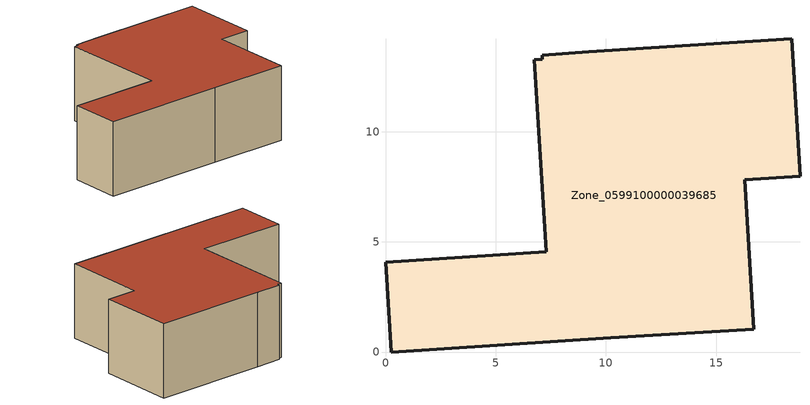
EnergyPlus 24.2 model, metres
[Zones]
Zone_0599100000039685
 floor ground (C_G): 7.1,13.47 9.23,13.62 18.43,14.21 18.81,7.97 16.3,7.82 16.71,1.03 10.22,0.64 0.26,0 0,4.08 7.3,4.56 6.76,13.27 7.11,13.29 z0
 wall outside (C_F): 18.81,7.97 18.43,14.21 9.23,13.62 7.1,13.47 7.11,13.29 6.76,13.27 7.3,4.56 0,4.08 0.26,0 10.22,0.64 16.71,1.03 16.3,7.82 18.81,7.97 z0:5.96
 roof outside (C_R): 9.23,13.62 7.1,13.47 7.11,13.29 6.76,13.27 7.3,4.56 0,4.08 0.26,0 10.22,0.64 16.71,1.03 16.3,7.82 18.81,7.97 18.43,14.21 z5.96
[BUILDING]
Pand.0599100000039685: North Axis=0; Terrain=City; Loads Convergence Tolerance Value=0.04; Temperature Convergence Tolerance Value=0.4; Solar Distribution=FullExterior; Maximum Number of Warmup Days=25; Minimum Number of Warmup Days=1
[Site:Location]
Rotterdam.The.Hague.AP_ZH_NLD Design_Conditions: Latitude=51.96; Longitude=4.45; Time Zone=1; Elevation=-4.5
[SITE:GROUNDTEMPERATURE:BUILDINGSURFACE]
18, 18, 18, 18, 18, 18, 18, 18, 18, 18, 18, 18
[MATERIAL] Thermal Absorptance=0.9; Solar Absorptance=0.7; Visible Absorptance=0.7
Name | Roughness | Thickness | Conductivity | Density | Specific Heat
G.TC.1946-1964 | MediumSmooth | 0.15 | 1 | 540 | 1210
F.TC.1946-1964 | Rough | 0.3 | 0.857143 | 1920 | 840
R.TC.1946-1964 | MediumRough | 0.2 | 0.235294 | 1500 | 1000
[CONSTRUCTION]
C_G: G.TC.1946-1964
C_F: F.TC.1946-1964
C_R: R.TC.1946-1964
[ZONE]
Zone_0599100000039685: Type=1; Multiplier=1; Ceiling Height=Autocalculate; Volume=Autocalculate; Floor Area=autocalculate; Part of Total Floor Area=Yes
[ZONEINFILTRATION:DESIGNFLOWRATE]
Infil_Zone_0599100000039685: Zone or ZoneList or Space or SpaceList=Zone_0599100000039685; Schedule=AlwaysOn; Design Flow Rate Calculation Method=Flow/Area; Flow Rate per Floor Area=0.003; Constant Term Coefficient=1; Temperature Term Coefficient=0; Velocity Term Coefficient=0; Velocity Squared Term Coefficient=0
[HVACTEMPLATE:ZONE:IDEALLOADSAIRSYSTEM]
Zone_0599100000039685: Maximum Heating Supply Air Temperature=50; Minimum Cooling Supply Air Temperature=13; Maximum Heating Supply Air Humidity Ratio=0.0156; Minimum Cooling Supply Air Humidity Ratio=0.0077; Heating Limit=NoLimit; Cooling Limit=NoLimit; Dehumidification Control Type=ConstantSensibleHeatRatio; Cooling Sensible Heat Ratio=0.7; Dehumidification Setpoint=60; Humidification Control Type=None; Humidification Setpoint=30; Outdoor Air Method=None; Outdoor Air Flow Rate per Person=0.00944; Outdoor Air Flow Rate per Zone Floor Area=0; Outdoor Air Flow Rate per Zone=0; Demand Controlled Ventilation Type=None; Outdoor Air Economizer Type=NoEconomizer; Heat Recovery Type=None; Sensible Heat Recovery Effectiveness=0.7; Latent Heat Recovery Effectiveness=0.65
[ZONECONTROL:THERMOSTAT]
ThermostatControl_Zone_0599100000039685: Zone or ZoneList=Zone_0599100000039685; Control Type Schedule=DualSetpointControlType; Control 1=Thermostat_Zone_0599100000039685; Temperature Difference Between Cutout And Setpoint=0
[THERMOSTATSETPOINT:DUALSETPOINT]
Thermostat_Zone_0599100000039685: Heating Setpoint Temperature Schedule=HeatingSetpoint_Zone_0599100000039685; Cooling Setpoint Temperature Schedule=CoolingSetpoint_Zone_0599100000039685
[SCHEDULE:COMPACT]
HeatingSetpoint_Zone_0599100000039685: Through: 12/31, For: AllDays, Until: 24:00, 21
CoolingSetpoint_Zone_0599100000039685: Through: 12/31, For: AllDays, Until: 24:00, 24
DualSetpointControlType: Through: 12/31, For: AllDays, Until: 24:00, 4
AlwaysOn: Through: 12/31, For: AllDays, Until: 24:00, 1
